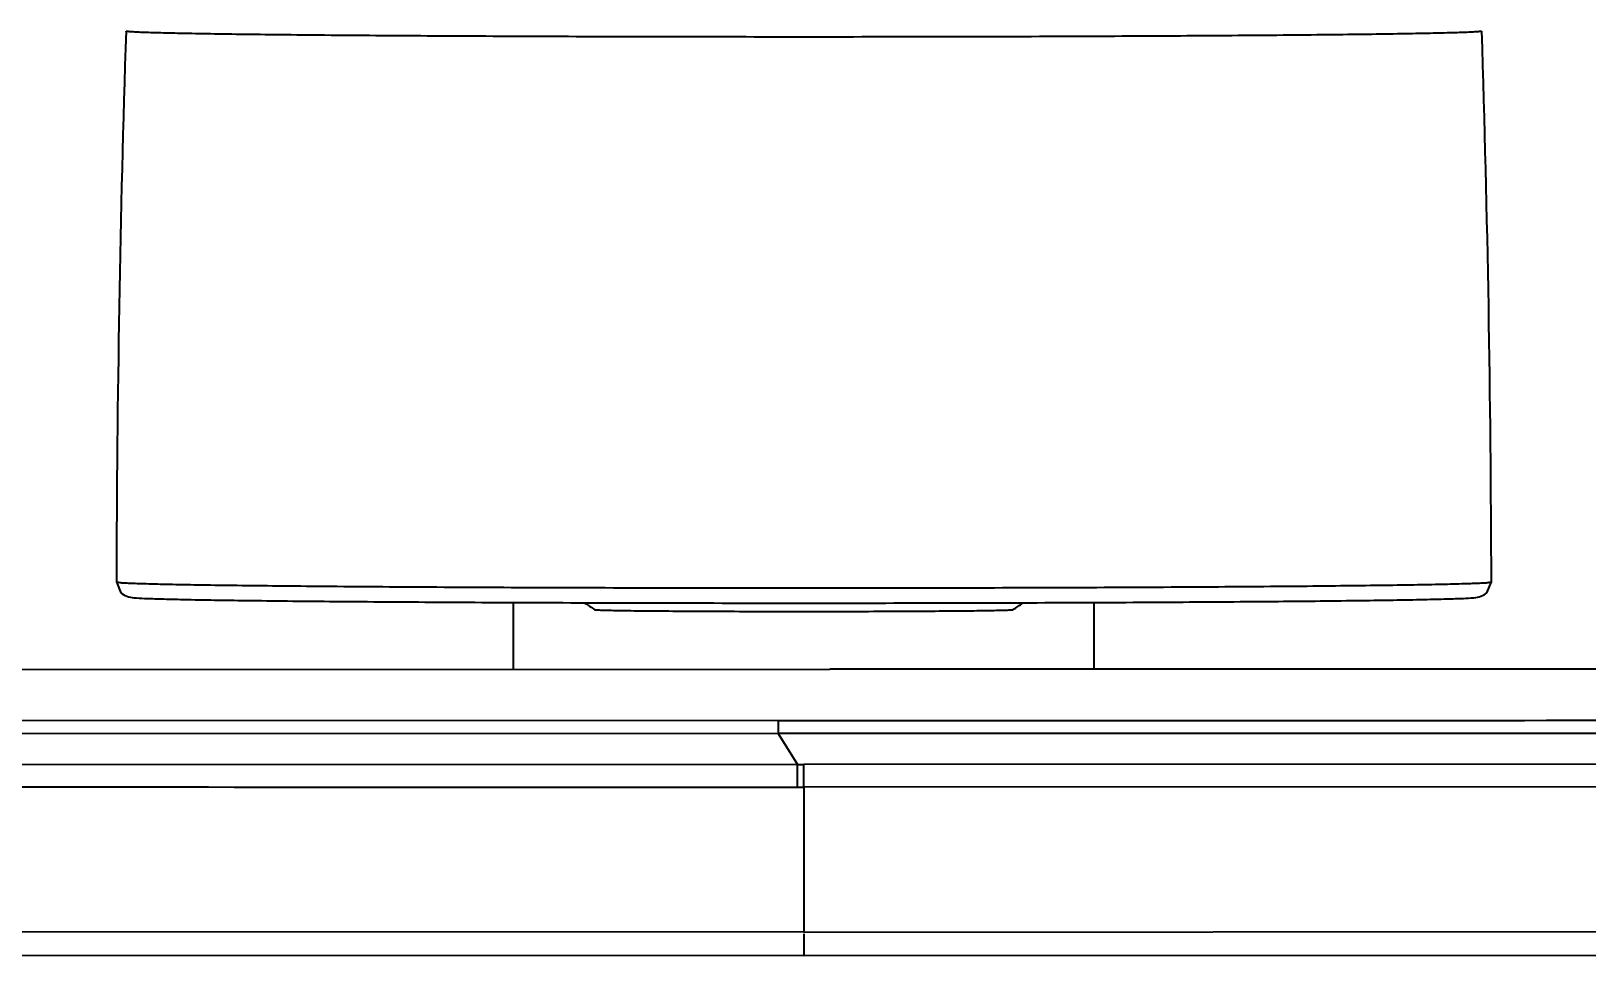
# Model space of a CAD drawing. Header units: millimetres. Extents: x 4625 to 5171, y -2661 to -1889.
# Drawn here: x 4771.33 to 4784.05, y -2118.26 to -2110.69 of the extents above; entities that cross this region are included whole.
import ezdxf

# ---------------------------------------------------------------- set-up
doc = ezdxf.new("R2010")
doc.units = ezdxf.units.MM
doc.header["$LTSCALE"] = 0.1
doc.layers.add('DIM', color=3, linetype='Continuous')
doc.styles.get("Standard").update_dxf_attribs({"font": 'arial.ttf'})
doc.dimstyles.new('ISO-25', dxfattribs={"dimtxt": 2.5, "dimasz": 2.5, "dimexe": 1.25, "dimexo": 0.625, "dimtad": 1, "dimlfac": 5, "dimtxsty": 'Standard', "dimcen": 2.5, "dimadec": 0, "dimazin": 0, "dimtfac": 1, "dimtmove": 0, "dimatfit": 3, "dimfxl": 0, "dimarcsym": 0})

# ---------------------------------------------------------------- blocks, each defined once
blk = doc.blocks.new('*D4')
at = {"layer": 'Defpoints', "color": 0}
for p in [(4744.225, -2117.851), (4811.072, -2117.852), (4811.072, -2142.426)]:
    blk.add_point(p, dxfattribs=at)
at = {"layer": 'DIM', "color": 0, "lineweight": -2}
for p, q in [((4744.225, -2118.476), (4744.225, -2143.676)), ((4811.072, -2118.477), (4811.072, -2143.676)), ((4748.225, -2142.426), (4807.072, -2142.426))]:
    blk.add_line(p, q, dxfattribs=at)
at = {"layer": 'DIM', "color": 0}
for points in [[(4748.225, -2141.76), (4748.225, -2143.093), (4744.225, -2142.426)], [(4807.072, -2141.76), (4807.072, -2143.093), (4811.072, -2142.426)]]:
    blk.add_solid(points, dxfattribs=at)
at = {"layer": 'DIM', "color": 0, "insert": (4791.126, -2139.759), "char_height": 4, "attachment_point": 5}
blk.add_mtext('267.5', dxfattribs=at)
blk = doc.blocks.new('*D16')
at = {"layer": 'Defpoints', "color": 0}
for p in [(4777.648, -2092.633), (4866.09, -2605.033), (4891.722, -2605.033)]:
    blk.add_point(p, dxfattribs=at)
at = {"layer": 'DIM', "color": 0, "lineweight": -2}
for p, q in [((4778.273, -2092.633), (4892.972, -2092.633)), ((4891.722, -2096.633), (4891.722, -2601.033)), ((4866.715, -2605.033), (4892.972, -2605.033))]:
    blk.add_line(p, q, dxfattribs=at)
at = {"layer": 'DIM', "color": 0}
for points in [[(4891.056, -2096.633), (4892.389, -2096.633), (4891.722, -2092.633)], [(4891.056, -2601.033), (4892.389, -2601.033), (4891.722, -2605.033)]]:
    blk.add_solid(points, dxfattribs=at)
at = {"layer": 'DIM', "color": 0, "insert": (4888.475, -2348.833), "char_height": 4, "attachment_point": 5, "rotation": 90}
blk.add_mtext('(2280)', dxfattribs=at)

msp = doc.modelspace()

# ---------------------------------------------------------------- linework, layer by layer
at = {"color": 7, "linetype": 'Continuous'}
for p, q in [((4772.0234, -2115.202), (4772.0604, -2115.2909)), ((4783.2366, -2115.2908), (4783.2734, -2115.202)), ((4775.2734, -2115.9151), (4775.2734, -2115.3701)), ((4780.0234, -2115.9151), (4780.0234, -2115.3702)), ((4760.1556, -2115.9237), (4777.861, -2115.9148)), ((4789.7701, -2115.919), (4777.861, -2115.9148)), ((4765.2116, -2116.3318), (4777.4373, -2116.3362)), ((4777.4373, -2116.3362), (4777.4369, -2116.4433)), ((4777.4369, -2116.4443), (4765.4947, -2116.4403)), ((4777.4369, -2116.4433), (4777.5962, -2116.6961)), ((4765.4779, -2116.691), (4777.5962, -2116.695)), ((4777.5956, -2116.8839), (4777.5962, -2116.6962)), ((4777.5962, -2116.6962), (4777.649, -2116.6957)), ((4777.6484, -2116.8841), (4777.649, -2116.6957)), ((4777.649, -2116.6945), (4792.8661, -2116.6842)), ((4776.3315, -2116.8837), (4773.8209, -2116.8835)), ((4777.5956, -2116.8837), (4776.3315, -2116.8837)), ((4777.6484, -2116.8841), (4777.5956, -2116.8839)), ((4792.8729, -2116.8748), (4777.6484, -2116.8814)), ((4777.6484, -2116.8841), (4777.6484, -2118.0675)), ((4759.3041, -2118.056), (4777.6484, -2118.066)), ((4777.6484, -2118.0675), (4790.0141, -2118.0611)), ((4777.6484, -2118.2613), (4765.3255, -2118.2574)), ((4789.7582, -2118.2584), (4777.6484, -2118.2626))]:
    msp.add_line(p, q, dxfattribs=at)
for centre, radius, start, end in [((4922.6244, -2115.5771), 150.6015, 178.141929, 179.857282), ((4632.6724, -2115.5771), 150.6015, 0.142718, 1.858071), ((4777.6484, -2112.8145), 3.125, 235.01175, 236.81197), ((4777.6484, -2112.8145), 3.125, 303.18781, 304.98704), ((4866.9268, -2118.185), 89.2784, 179.934245, 180.049805)]:
    msp.add_arc(centre, radius, start, end, dxfattribs=at)
for points, knots in [([(4777.6484, -2110.7424), (4777.2877, -2110.7424), (4776.5803, -2110.7418), (4775.5532, -2110.7391), (4774.6066, -2110.7348), (4773.885, -2110.7298), (4773.3749, -2110.725), (4773.0517, -2110.7212), (4772.7728, -2110.7172), (4772.5409, -2110.713), (4772.3778, -2110.7093), (4772.2728, -2110.7059), (4772.2128, -2110.7039), (4772.1674, -2110.7012), (4772.1315, -2110.7), (4772.1159, -2110.6961), (4772.1021, -2110.6964), (4772.1021, -2110.694)], [0, 0, 0, 0, 0.1950587, 0.382609, 0.5554597, 0.7069718, 0.7728681, 0.8313232, 0.8817743, 0.9237356, 0.9568029, 0.9698993, 0.9806604, 0.9890629, 0.9950856, 0.998721, 1, 1, 1, 1]), ([(4783.1947, -2110.694), (4783.1947, -2110.6964), (4783.181, -2110.6961), (4783.1653, -2110.7), (4783.1295, -2110.7012), (4783.0841, -2110.7039), (4783.0241, -2110.7059), (4782.9191, -2110.7093), (4782.7561, -2110.713), (4782.5242, -2110.7172), (4782.2452, -2110.7212), (4781.9221, -2110.725), (4781.412, -2110.7298), (4780.6904, -2110.7348), (4779.7438, -2110.7391), (4778.7166, -2110.7418), (4778.0091, -2110.7424), (4777.6484, -2110.7424)], [0, 0, 0, 0, 0.0012789, 0.0049141, 0.0109364, 0.0193376, 0.0300973, 0.0431923, 0.0762549, 0.1182101, 0.1686557, 0.2271055, 0.2929972, 0.4445088, 0.6173689, 0.8049322, 1, 1, 1, 1]), ([(4772.0234, -2115.2019), (4772.0234, -2115.2043), (4772.0373, -2115.2041), (4772.0532, -2115.208), (4772.0896, -2115.2092), (4772.1356, -2115.2119), (4772.1965, -2115.214), (4772.303, -2115.2174), (4772.4683, -2115.2212), (4772.7035, -2115.2255), (4772.9864, -2115.2295), (4773.3141, -2115.2333), (4773.8314, -2115.2383), (4774.5633, -2115.2433), (4775.5233, -2115.2477), (4776.565, -2115.2504), (4777.2826, -2115.251), (4777.6484, -2115.251)], [0, 0, 0, 0, 0.0012788, 0.0049139, 0.0109361, 0.0193372, 0.0300969, 0.0431918, 0.0762543, 0.1182094, 0.1686549, 0.2271048, 0.2929965, 0.4445081, 0.6173684, 0.8049319, 1, 1, 1, 1]), ([(4772.0602, -2115.2907), (4772.0871, -2115.3176), (4772.1589, -2115.3339), (4772.2685, -2115.3366), (4772.4042, -2115.342), (4772.68, -2115.3478), (4773.1398, -2115.3551), (4773.8155, -2115.3617), (4774.6376, -2115.3675), (4775.5748, -2115.3717), (4776.5914, -2115.3743), (4777.6484, -2115.3752), (4778.7055, -2115.3743), (4779.7221, -2115.3717), (4780.6593, -2115.3675), (4781.4814, -2115.3617), (4782.157, -2115.3551), (4782.6169, -2115.3478), (4782.8927, -2115.342), (4783.0283, -2115.3366), (4783.138, -2115.3339), (4783.2097, -2115.3176), (4783.2366, -2115.2907)], [0, 0, 0, 0, 0.010188, 0.017909, 0.029929, 0.0463628, 0.0919682, 0.1531172, 0.2275102, 0.3123264, 0.4043334, 0.4999998, 0.5956662, 0.6876732, 0.7724896, 0.8468827, 0.9080317, 0.9536371, 0.970071, 0.982091, 0.989812, 1, 1, 1, 1]), ([(4777.6484, -2115.251), (4778.0142, -2115.251), (4778.7317, -2115.2504), (4779.7734, -2115.2477), (4780.7334, -2115.2433), (4781.4653, -2115.2383), (4781.9826, -2115.2334), (4782.3104, -2115.2295), (4782.5933, -2115.2255), (4782.8285, -2115.2212), (4782.9939, -2115.2174), (4783.1003, -2115.214), (4783.1612, -2115.2119), (4783.2073, -2115.2092), (4783.2436, -2115.208), (4783.2595, -2115.2041), (4783.2734, -2115.2043), (4783.2734, -2115.2019)], [0, 0, 0, 0, 0.1950598, 0.382611, 0.5554625, 0.7069749, 0.7728712, 0.8313262, 0.8817772, 0.9237381, 0.9568049, 0.969901, 0.9806619, 0.989064, 0.9950863, 0.9987214, 1, 1, 1, 1]), ([(4775.9363, -2115.4287), (4775.9392, -2115.4306), (4775.9525, -2115.4295), (4775.9781, -2115.4326), (4776.0207, -2115.4329), (4776.0781, -2115.4347), (4776.1507, -2115.4358), (4776.2748, -2115.4376), (4776.461, -2115.4394), (4776.7162, -2115.4412), (4777.1171, -2115.443), (4777.6484, -2115.4438), (4778.1798, -2115.443), (4778.5806, -2115.4412), (4778.8359, -2115.4394), (4779.022, -2115.4376), (4779.1462, -2115.4358), (4779.2187, -2115.4347), (4779.2761, -2115.4329), (4779.3188, -2115.4326), (4779.3443, -2115.4295), (4779.3576, -2115.4306), (4779.3606, -2115.4287)], [0, 0, 0, 0, 0.0030604, 0.0108039, 0.0231689, 0.040042, 0.0612663, 0.0866424, 0.1488517, 0.2243223, 0.3102107, 0.4999977, 0.6897839, 0.7756714, 0.8511415, 0.9133515, 0.9387282, 0.9599534, 0.9768275, 0.9891938, 0.9969385, 1, 1, 1, 1]), ([(4777.4373, -2116.3362), (4781.2698, -2116.3362), (4788.88, -2116.3323), (4798.0948, -2116.3291), (4804.499, -2116.2993), (4807.6554, -2116.2637), (4809.4448, -2116.2163), (4810.2127, -2116.1772), (4810.4498, -2116.1499)], [0, 0, 0, 0, 0.3482528, 0.6915141, 0.8373035, 0.9302051, 0.9783096, 1, 1, 1, 1]), ([(4810.6764, -2116.2553), (4810.4371, -2116.2879), (4809.6608, -2116.3161), (4807.8582, -2116.3739), (4804.6833, -2116.4031), (4800.1624, -2116.4287), (4794.7471, -2116.4351), (4787.0819, -2116.4415), (4781.2978, -2116.4432), (4777.4369, -2116.4433)], [0, 0, 0, 0, 0.021798, 0.0699556, 0.1628825, 0.308237, 0.4780019, 0.6515748, 1, 1, 1, 1]), ([(4773.8209, -2116.8835), (4769.3663, -2116.8824), (4762.7352, -2116.8668), (4755.1352, -2116.8743), (4751.2037, -2116.8466), (4749.4486, -2116.8421), (4748.6624, -2116.8265)], [0, 0, 0, 0, 0.5311781, 0.7907286, 0.9062391, 1, 1, 1, 1])]:
    msp.add_open_spline(points, degree=3, knots=knots, dxfattribs=at)

# ---------------------------------------------------------------- dimensions: what is measured, and where the dimension line sits
at = {"layer": 'DIM'}
dim = msp.add_linear_dim(base=(4891.7225, -2605.0328), p1=(4777.6484, -2092.6331), p2=(4866.0903, -2605.0328), angle=90, text='(2280)', dimstyle='ISO-25', override={"dimtxt": 4, "dimasz": 4, "dimlfac": 4, "dimadec": 1, "dimfxl": 1.25}, dxfattribs=at)
dim.commit()
dim.dimension.update_dxf_attribs({"geometry": '*D16', "text_midpoint": (4888.4754, -2348.833)})
dim = msp.add_linear_dim(base=(4811.0717, -2142.4263), p1=(4744.2252, -2117.8507), p2=(4811.0717, -2117.8516), text='267.5', dimstyle='ISO-25', override={"dimtxt": 4, "dimasz": 4, "dimlfac": 4, "dimadec": 1, "dimfxl": 1.25}, dxfattribs=at)
dim.commit()
dim.dimension.update_dxf_attribs({"geometry": '*D4', "text_midpoint": (4791.1263, -2142.4263), "dimtype": 128})

doc.saveas('drawing.dxf')
